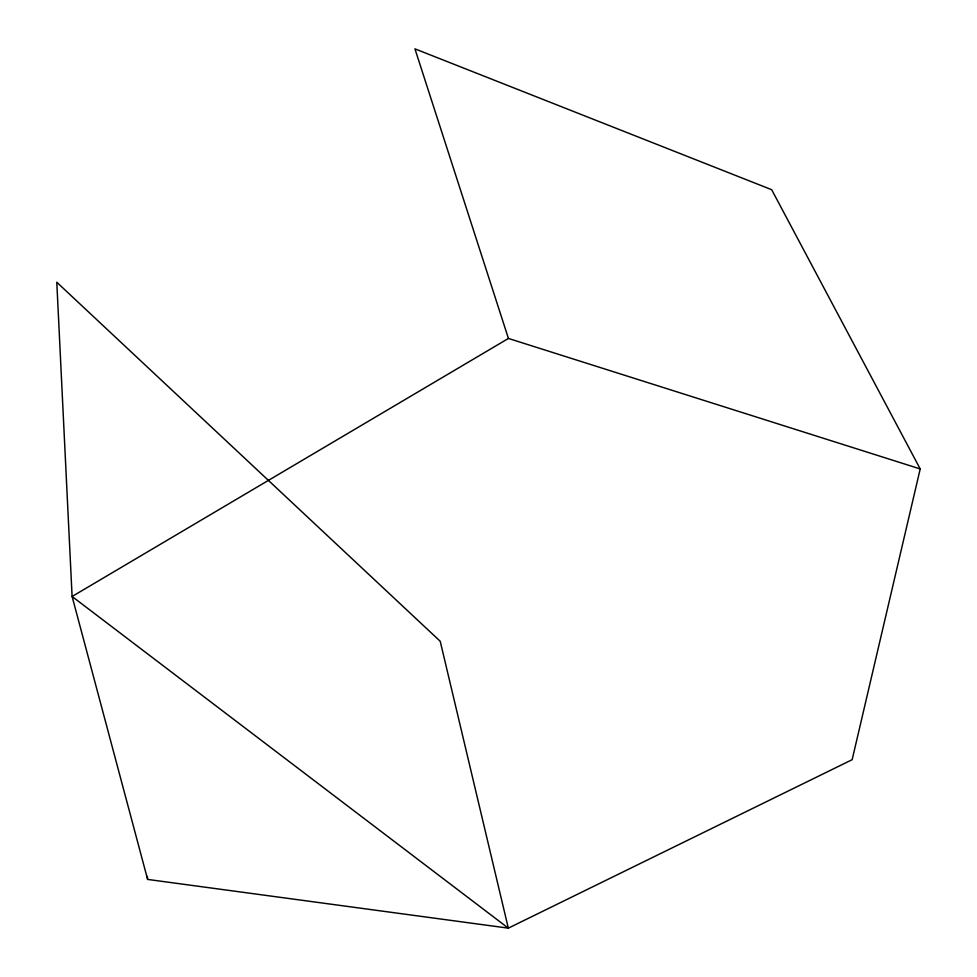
<?xml version="1.0" encoding="UTF-8"?>
<svg xmlns="http://www.w3.org/2000/svg" width="977" height="977" viewBox="0 0 977 977"><rect width="100%" height="100%" fill="white"/><g stroke="black" fill="none" stroke-linecap="round" stroke-linejoin="round"><path stroke-width="1.47" d="M920.212 468.948L852.152 759.691L508.321 928.15L147.625 879.422L72.103 596.483L56.788 282.243L440.224 641.278L508.321 928.15L72.103 596.483L508.431 338.445L920.212 468.948L771.671 189.697L414.932 48.85L508.431 338.445M147.393 876.369L147.625 879.422"/></g></svg>
